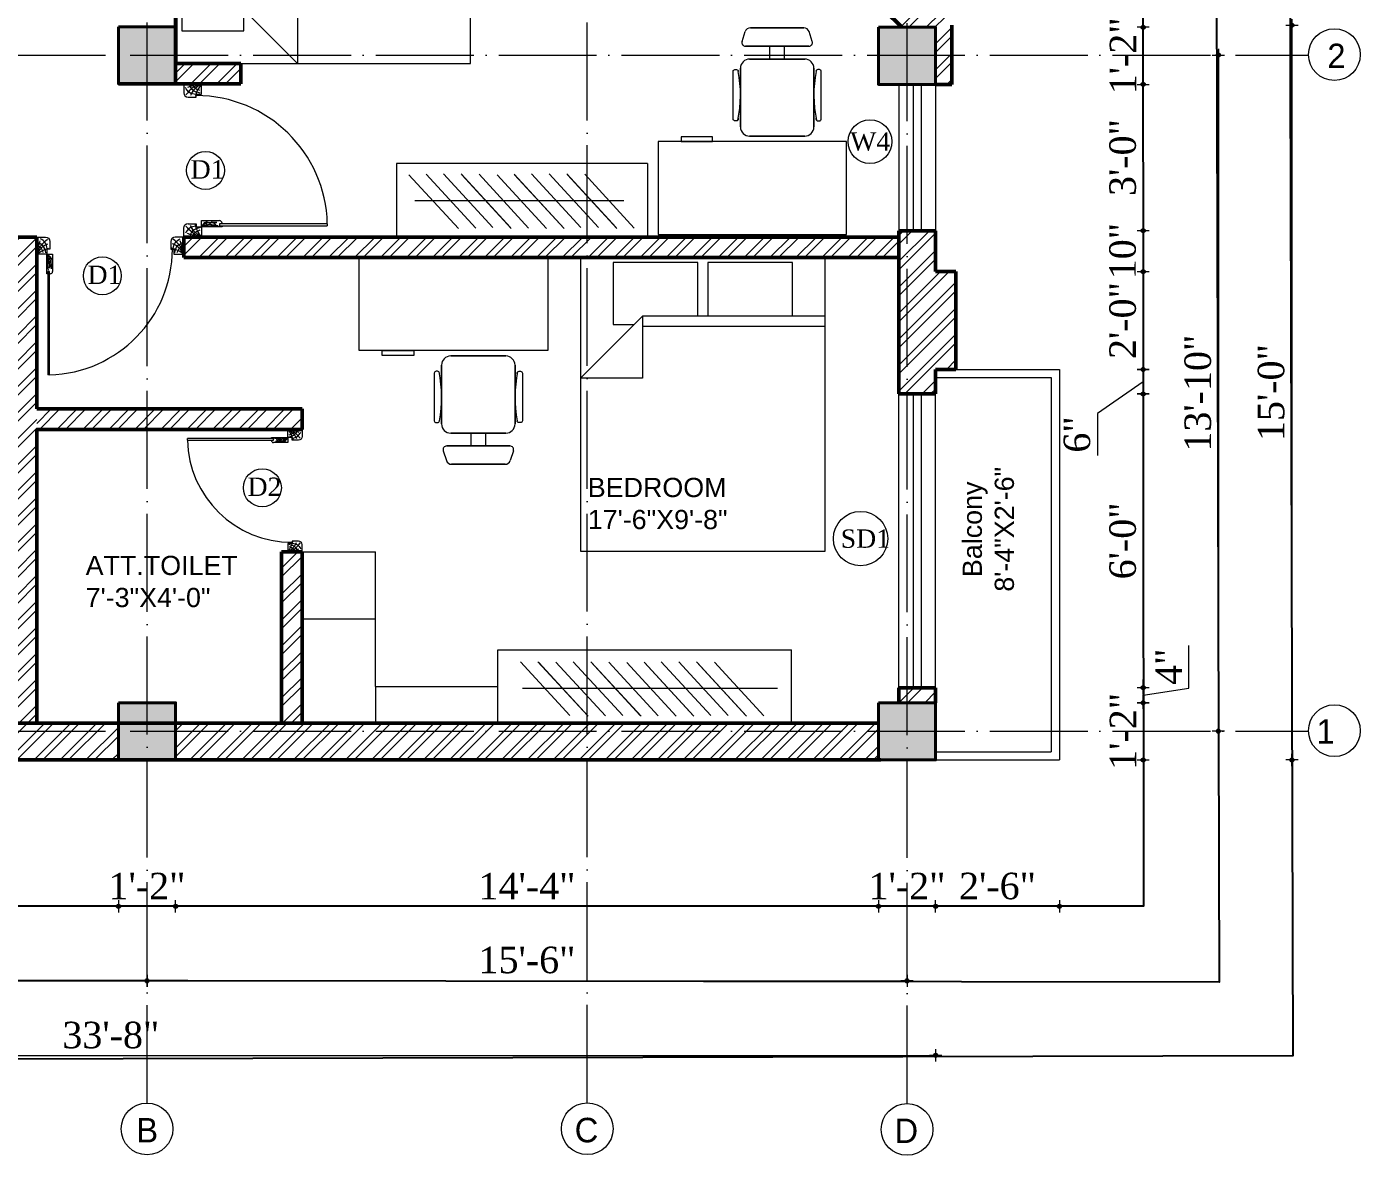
# Model space of a CAD drawing. Header units: inches. Extents: x 5914 to 162157, y -20538 to 282354.
# Drawn here: x 155428.9 to 155755.8, y -18993.3 to -18716.6 of the extents above; entities that cross this region are included whole.
import ezdxf

# ---------------------------------------------------------------- set-up
doc = ezdxf.new("R2010")
doc.units = ezdxf.units.IN
doc.header["$MEASUREMENT"] = 0
doc.header["$PDMODE"] = 99
doc.linetypes.add('ACAD_ISO04W100', pattern=[30, 24, -3, 0, -3])
for name, color, linetype, lineweight in [('.09', 24, 'Continuous', 9), ('.1', 168, 'Continuous', 13), ('CENTER  LINE RA', 10, 'ACAD_ISO04W100', 20), ('CONC. OUTLINE RA', 150, 'Continuous', 40), ('DOOR-WIN RA', 3, 'Continuous', 20), ('ELE2 RA', 130, 'Continuous', 20), ('Furniture', 22, 'Continuous', 13), ('Hatch', 254, 'Continuous', 9), ('HATCH RA', 8, 'Continuous', 5), ('Text', 7, 'Continuous', 18), ('TEXTLAYER', 7, 'Continuous', 18), ('WALL RA', 42, 'Continuous', 50)]:
    doc.layers.add(name, color=color, linetype=linetype, lineweight=lineweight)
doc.layers.add('lettring', color=7, linetype='Continuous')
doc.layers.add('WINDOW+dOOR', color=5, linetype='Continuous')
doc.styles.add('DIM', font='dutch.ttf')
doc.styles.get("Standard").update_dxf_attribs({"font": 'arial.ttf'})
doc.styles.add('titles', font='GOTHICB.TTF')
doc.dimstyles.new('Copy of DIM 8', dxfattribs={"dimtxt": 6.5, "dimasz": 1, "dimexe": 6, "dimexo": 18, "dimgap": 1.6875, "dimtad": 1, "dimdec": 0, "dimzin": 3, "dimdsep": 46, "dimlunit": 4, "dimtxsty": 'DIM', "dimblk": 'dot 2', "dimcen": 0.09375, "dimse1": 1, "dimse2": 1, "dimclrd": 1, "dimclre": 1, "dimclrt": 256, "dimadec": 0, "dimazin": 0, "dimtfac": 0.75, "dimtdec": 0, "dimtix": 1, "dimtmove": 1, "dimatfit": 3, "dimldrblk": 'DOT', "dimfxl": 1, "dimtolj": 1, "dimtzin": 0, "dimlwd": 9, "dimlwe": 9, "dimarcsym": 0})
pattern_1 = [(45, (9477.855, -3872.767), (-3.18198052, 3.18198052), []), (45, (9479.976, -3872.767), (-3.18198052, 3.18198052), [])]
pattern_2 = [(45, (9491.29, -3872.774), (-3.18198052, 3.18198052), []), (45, (9493.4114, -3872.774), (-3.18198052, 3.18198052), [])]

# ---------------------------------------------------------------- blocks, each defined once
blk = doc.blocks.new('30 inch door')
at = {"layer": '.09'}
blk.add_arc((10330.01, 24687.1), 25.67, 91.332, 180, dxfattribs=at)
at = {"layer": '.1'}
for p, q in [((10329.41, 24712.76), (10329.41, 24691.67)), ((10329.41, 24712.76), (10329.81, 24712.76)), ((10329.81, 24691.67), (10329.81, 24712.76)), ((10328.81, 24688.15), (10328.81, 24691.67)), ((10329.29, 24692.15), (10329.41, 24692.15)), ((10329.41, 24692.15), (10329.41, 24691.67)), ((10329.41, 24691.67), (10329.81, 24691.67)), ((10329.41, 24691.67), (10329.81, 24691.67)), ((10329.81, 24691.67), (10329.81, 24692.15)), ((10329.81, 24692.15), (10330.01, 24692.15)), ((10330.01, 24692.15), (10330.01, 24688.15)), ((10302.02, 24688.15), (10302.02, 24684.65)), ((10304.03, 24688.15), (10302.02, 24688.15)), ((10304.03, 24688.15), (10304.03, 24688.15)), ((10304.03, 24687.1), (10304.03, 24688.15)), ((10304.65, 24687.1), (10304.03, 24687.1)), ((10304.65, 24685.52), (10304.65, 24687.1)), ((10330.01, 24688.15), (10328.81, 24688.15)), ((10329.4, 24687.1), (10330.01, 24687.1)), ((10329.4, 24685.52), (10329.4, 24687.1)), ((10330.01, 24687.1), (10330.01, 24688.15)), ((10330.01, 24688.15), (10332.02, 24688.15)), ((10332.02, 24688.15), (10332.02, 24684.65)), ((10302.02, 24684.65), (10303.77, 24684.65)), ((10332.02, 24684.65), (10330.27, 24684.65))]:
    blk.add_line(p, q, dxfattribs=at)
for centre, major_axis, start_param, end_param in [((10329.29, 24691.67), (-0.339, 0.339), 5.497787, 7.068583), ((10303.77, 24685.52), (-0.619, -0.619), 0.785398, 2.356194)]:
    blk.add_ellipse(centre, major_axis=major_axis, ratio=1, start_param=start_param, end_param=end_param, dxfattribs=at)
at = {"layer": '.1', "extrusion": (0, 0, -1)}
blk.add_ellipse((10330.27, 24685.52), major_axis=(-0.619, 0.619), ratio=1, start_param=3.926991, end_param=5.497787, dxfattribs=at)
blk.add_line((10330.01, 24688.15), (10330.01, 24688.15))
at = {"layer": 'Hatch', "lineweight": 0}
for points, knots in [([(10330.01, 24688.15), (10329.93, 24688.7), (10329.77, 24689.76), (10329.75, 24690.84), (10329.74, 24691.37)], [0, 0, 0, 0, 41.50394, 80.765622, 80.765622, 80.765622, 80.765622]), ([(10330.01, 24688.15), (10329.8, 24688.26), (10329.35, 24688.51), (10329.11, 24688.97), (10328.99, 24689.22)], [0, 0, 0, 0, 17.459472, 37.737029, 37.737029, 37.737029, 37.737029]), ([(10329.9, 24690.9), (10329.69, 24690.85), (10329.25, 24690.74), (10329.1, 24690.31), (10329.02, 24690.08)], [0, 0, 0, 0, 15.424483, 31.99547, 31.99547, 31.99547, 31.99547]), ([(10329.92, 24690.24), (10329.72, 24690.12), (10329.23, 24689.84), (10329.13, 24689.27), (10329.07, 24688.95)], [0, 0, 0, 0, 17.254821, 40.319618, 40.319618, 40.319618, 40.319618]), ([(10330.01, 24688.15), (10329.7, 24688.44), (10329.1, 24689.01), (10329.14, 24689.82), (10329.09, 24691.13)], [0, 0, 0, 0, 30.296971, 58.529009, 58.529009, 58.529009, 58.529009]), ([(10329.9, 24689.44), (10329.59, 24689.24), (10329.23, 24689.01), (10329.2, 24688.63), (10329.2, 24688.58)], [0, 0, 0, 0, 24.633819, 28.489546, 28.489546, 28.489546, 28.489546]), ([(10330.01, 24688.15), (10329.86, 24688.5), (10329.47, 24689.39), (10329.44, 24690.38), (10329.42, 24690.98)], [0, 0, 0, 0, 28.413311, 72.750806, 72.750806, 72.750806, 72.750806]), ([(10302.02, 24688.15), (10302.05, 24687.95), (10302.17, 24687.01), (10302.48, 24686.12), (10302.72, 24685.42)], [0, 0, 0, 0, 17.459471, 80.67073, 80.67073, 80.67073, 80.67073]), ([(10302.02, 24688.15), (10302.41, 24687.86), (10303.15, 24687.31), (10304.04, 24687.05), (10304.45, 24686.93)], [0, 0, 0, 0, 41.503939, 78.170205, 78.170205, 78.170205, 78.170205]), ([(10302.02, 24688.15), (10302.45, 24687.5), (10303.05, 24686.59), (10304.02, 24686.14), (10304.29, 24686.01)], [0, 0, 0, 0, 64.705486, 90.408952, 90.408952, 90.408952, 90.408952]), ([(10302.02, 24688.15), (10302.13, 24687.79), (10302.35, 24687.1), (10302.97, 24686.1), (10304.18, 24685.07)], [0, 0, 0, 0, 30.296971, 58.529009, 58.529009, 58.529009, 58.529009]), ([(10303.35, 24687.82), (10303.2, 24687.43), (10302.98, 24686.82), (10302.44, 24686.51), (10302.25, 24686.4)], [0, 0, 0, 0, 34.642749, 52.790216, 52.790216, 52.790216, 52.790216]), ([(10303.86, 24687.89), (10303.73, 24687.32), (10303.52, 24686.4), (10302.7, 24686), (10302.39, 24685.85)], [0, 0, 0, 0, 47.051669, 75.417188, 75.417188, 75.417188, 75.417188]), ([(10304.15, 24687.01), (10304.07, 24686.57), (10303.9, 24685.69), (10303.13, 24685.22), (10302.75, 24684.98)], [0, 0, 0, 0, 36.886594, 73.591637, 73.591637, 73.591637, 73.591637]), ([(10332.02, 24688.15), (10331.63, 24687.86), (10330.89, 24687.31), (10330.01, 24687.05), (10329.59, 24686.93)], [0, 0, 0, 0, 41.503939, 78.170205, 78.170205, 78.170205, 78.170205]), ([(10332.02, 24688.15), (10331.59, 24687.5), (10330.99, 24686.59), (10330.03, 24686.14), (10329.75, 24686.01)], [0, 0, 0, 0, 64.705486, 90.408952, 90.408952, 90.408952, 90.408952]), ([(10332.02, 24688.15), (10331.91, 24687.79), (10331.69, 24687.1), (10331.07, 24686.1), (10329.87, 24685.07)], [0, 0, 0, 0, 30.296971, 58.529009, 58.529009, 58.529009, 58.529009]), ([(10329.89, 24687.01), (10329.98, 24686.57), (10330.14, 24685.69), (10330.91, 24685.22), (10331.29, 24684.98)], [0, 0, 0, 0, 36.886594, 73.591637, 73.591637, 73.591637, 73.591637]), ([(10330.18, 24687.89), (10330.31, 24687.32), (10330.52, 24686.4), (10331.35, 24686), (10331.66, 24685.85)], [0, 0, 0, 0, 47.051669, 75.417188, 75.417188, 75.417188, 75.417188]), ([(10330.7, 24687.82), (10330.84, 24687.43), (10331.06, 24686.82), (10331.61, 24686.51), (10331.8, 24686.4)], [0, 0, 0, 0, 34.642749, 52.790216, 52.790216, 52.790216, 52.790216]), ([(10332.02, 24688.15), (10332, 24687.95), (10331.87, 24687.01), (10331.56, 24686.12), (10331.32, 24685.42)], [0, 0, 0, 0, 17.459471, 80.67073, 80.67073, 80.67073, 80.67073])]:
    blk.add_open_spline(points, degree=3, knots=knots, dxfattribs=at)
blk = doc.blocks.new('COLUMN')
at = {"layer": 'CONC. OUTLINE RA', "transparency": 33554687}
h = blk.add_hatch(color=256, dxfattribs=at)
h.dxf.hatch_style = 1
h.paths.add_polyline_path([(148062.93, -13130.45), (148076.93, -13130.45), (148076.93, -13116.45), (148062.93, -13116.45)])
at = {"layer": 'CONC. OUTLINE RA'}
blk.add_lwpolyline([(148062.93, -13116.45), (148076.93, -13116.45), (148076.93, -13130.45), (148062.93, -13130.45)], close=True, dxfattribs=at)
blk = doc.blocks.new('Bed - Queen')
at = {"linetype": 'Continuous'}
for p, q in [((0, -72.00003), (0, 0)), ((0, 0), (59.99999, 0)), ((59.99999, 0), (59.99999, -72.00003)), ((7.99999, -1.2), (28.79998, -1.2)), ((7.99999, -14.4), (7.99999, -1.2)), ((28.79998, -1.2), (28.79998, -14.4)), ((31.19999, -1.2), (51.99999, -1.2)), ((31.19999, -14.4), (31.19999, -1.2)), ((51.99999, -1.2), (51.99999, -16.4)), ((0, -14.4), (44.8, -14.4)), ((59.99999, -29.6), (44.8, -14.4)), ((44.8, -14.4), (44.8, -29.6)), ((44.8, -16.8), (0, -16.8)), ((51.99999, -16.4), (46.79936, -16.4)), ((44.8, -29.6), (59.99999, -29.6)), ((59.99999, -72.00003), (0, -72.00003))]:
    blk.add_line(p, q, dxfattribs=at)
blk = doc.blocks.new('nbc')
at = {"layer": 'CENTER  LINE RA', "linetype": 'ACAD_ISO04W100'}
for p, q in [((157748.23, -18980.32), (157748.23, -18515.46)), ((157856.14, -18980.29), (157856.14, -18515.29)), ((157934.54, -18980.46), (157934.54, -18515.46)), ((157473.24, -18723.5), (158032.97, -18723.5)), ((157473.24, -18889.2), (158032.97, -18889.2)), ((158045.65, -18889.2), (158045.65, -18889.2))]:
    blk.add_line(p, q, dxfattribs=at)
at = {"layer": 'Text'}
for centre in [(158039.31, -18723.37), (158039.31, -18723.37), (158039.31, -18723.37), (158039.31, -18889.07), (158039.31, -18889.07), (158039.31, -18889.07), (157748.23, -18986.67), (157748.23, -18986.67), (157748.23, -18986.67), (157856.14, -18986.64), (157856.14, -18986.64), (157856.14, -18986.64), (157934.54, -18986.81), (157934.54, -18986.81), (157934.54, -18986.81)]:
    blk.add_circle(centre, 6.34, dxfattribs=at)
at = {"layer": 'Text', "char_height": 6, "width": 68.6783, "attachment_point": 3, "rotation": 0.0035, "style": 'titles'}
for s, insert in [('{\\fStylus BT|b0|i0|c0|p34;2}', (158042.03, -18720.69)), ('{\\fStylus BT|b0|i0|c0|p34;1}', (158039.38, -18886.26)), ('{\\fStylus BT|b0|i0|c0|p34;B}', (157750.95, -18983.99)), ('{\\fStylus BT|b0|i0|c0|p34;C}', (157858.86, -18983.96)), ('{\\fStylus BT|b0|i0|c0|p34;D}', (157937.26, -18984.13))]:
    blk.add_mtext(s, dxfattribs=dict(at, insert=insert))
blk = doc.blocks.new('dot1')
at = {"layer": 'Hatch'}
h = blk.add_hatch(color=256, dxfattribs=at)
edge = h.paths.add_edge_path()
edge.add_arc((0, 0), 1, 0, 360)
for p, q in [((3, 0), (-3, 0)), ((0, 3), (0, -3))]:
    blk.add_line(p, q, dxfattribs=at)
blk.add_circle((0, 0), 1, dxfattribs=at)
blk = doc.blocks.new('dot 2')
at = {"layer": 'Hatch', "xscale": 0.5, "yscale": 0.5, "zscale": 0.5}
blk.add_blockref('dot1', (0, 0), dxfattribs=at)
blk = doc.blocks.new('*D721')
at = {"layer": 'Defpoints', "color": 0, "transparency": 16777216}
for p in [(159497.99, -18640.81), (159639.78, -18663.87), (159576.39, -18723.78)]:
    blk.add_point(p, dxfattribs=at)
at = {"layer": 'lettring', "color": 1, "lineweight": 9, "transparency": 16777216}
blk.add_line((159562.06, -18581.63), (159639.1, -18663.15), dxfattribs=at)
for p, rotation in [((159561.38, -18580.9), 133.3803071193786), ((159639.78, -18663.87), 313.3803071193786)]:
    blk.add_blockref('dot 2', p, dxfattribs=dict(at, rotation=rotation))
at = {"layer": 'lettring', "transparency": 16777216, "insert": (159604.22, -18618.95), "char_height": 6.5, "attachment_point": 5, "rotation": 313.3803, "style": 'DIM'}
blk.add_mtext('\\A1;9\'-6"', dxfattribs=at)
blk = doc.blocks.new('_Dot')
at = {"color": 0, "linetype": 'ByBlock', "lineweight": -2}
blk.add_line((-0.5, 0), (-1, 0), dxfattribs=at)
at = {"color": 0, "linetype": 'ByBlock', "const_width": 0.5}
blk.add_lwpolyline([(-0.25, 0, 1), (0.25, 0, 1)], format="xyb", close=True, dxfattribs=at)
blk = doc.blocks.new('*D722')
at = {"layer": 'Defpoints', "color": 0, "transparency": 16777216}
for p in [(159583.39, -18716.78), (159583.39, -18730.78), (159634.28, -18730.78)]:
    blk.add_point(p, dxfattribs=at)
at = {"layer": 'lettring', "color": 1, "lineweight": 9, "transparency": 16777216}
for p, q in [((159634.28, -18715.78), (159634.28, -18714.78)), ((159634.28, -18716.78), (159634.28, -18730.78)), ((159634.28, -18731.78), (159634.28, -18732.78))]:
    blk.add_line(p, q, dxfattribs=at)
for p, rotation in [((159634.28, -18716.78), 270), ((159634.28, -18730.78), 90)]:
    blk.add_blockref('dot 2', p, dxfattribs=dict(at, rotation=rotation))
at = {"layer": 'lettring', "transparency": 16777216, "insert": (159629.32, -18723.78), "char_height": 6.5, "attachment_point": 5, "rotation": 90, "style": 'DIM'}
blk.add_mtext('\\A1;1\'-2"', dxfattribs=at)
blk = doc.blocks.new('*D723')
at = {"layer": 'Defpoints', "color": 0, "transparency": 16777216}
for p in [(159583.39, -18730.78), (159583.39, -18766.65), (159634.28, -18766.65)]:
    blk.add_point(p, dxfattribs=at)
at = {"layer": 'lettring', "color": 1, "lineweight": 9, "transparency": 16777216}
blk.add_line((159634.28, -18731.78), (159634.28, -18765.65), dxfattribs=at)
for p, rotation in [((159634.28, -18730.78), 90), ((159634.28, -18766.65), 270)]:
    blk.add_blockref('dot 2', p, dxfattribs=dict(at, rotation=rotation))
at = {"layer": 'lettring', "transparency": 16777216, "insert": (159629.28, -18748.71), "char_height": 6.5, "attachment_point": 5, "rotation": 90, "style": 'DIM'}
blk.add_mtext('\\A1;3\'-0"', dxfattribs=at)
blk = doc.blocks.new('*D724')
at = {"layer": 'Defpoints', "color": 0, "transparency": 16777216}
for p in [(159583.39, -18766.65), (159583.39, -18776.66), (159634.28, -18776.66)]:
    blk.add_point(p, dxfattribs=at)
at = {"layer": 'lettring', "color": 1, "lineweight": 9, "transparency": 16777216}
for p, q in [((159634.28, -18765.65), (159634.28, -18764.65)), ((159634.28, -18766.65), (159634.28, -18776.66)), ((159634.28, -18777.66), (159634.28, -18778.66))]:
    blk.add_line(p, q, dxfattribs=at)
for p, rotation in [((159634.28, -18766.65), 270), ((159634.28, -18776.66), 90)]:
    blk.add_blockref('dot 2', p, dxfattribs=dict(at, rotation=rotation))
at = {"layer": 'lettring', "transparency": 16777216, "insert": (159629.26, -18771.65), "char_height": 6.5, "attachment_point": 5, "rotation": 90, "style": 'DIM'}
blk.add_mtext('\\A1;10"', dxfattribs=at)
blk = doc.blocks.new('*D725')
at = {"layer": 'Defpoints', "color": 0, "transparency": 16777216}
for p in [(159583.39, -18776.66), (159588.39, -18800.66), (159634.28, -18800.66)]:
    blk.add_point(p, dxfattribs=at)
at = {"layer": 'lettring', "color": 1, "lineweight": 9, "transparency": 16777216}
blk.add_line((159634.28, -18777.66), (159634.28, -18799.66), dxfattribs=at)
for p, rotation in [((159634.28, -18776.66), 90), ((159634.28, -18800.66), 270)]:
    blk.add_blockref('dot 2', p, dxfattribs=dict(at, rotation=rotation))
at = {"layer": 'lettring', "transparency": 16777216, "insert": (159629.28, -18788.66), "char_height": 6.5, "attachment_point": 5, "rotation": 90, "style": 'DIM'}
blk.add_mtext('\\A1;2\'-0"', dxfattribs=at)
blk = doc.blocks.new('*D726')
at = {"layer": 'Defpoints', "color": 0, "transparency": 16777216}
for p in [(159588.39, -18800.66), (159583.39, -18806.66), (159634.28, -18806.66)]:
    blk.add_point(p, dxfattribs=at)
at = {"layer": 'lettring', "color": 1, "lineweight": 9, "transparency": 16777216}
for p, q in [((159634.28, -18803.66), (159623.08, -18811.42)), ((159634.28, -18801.66), (159634.28, -18805.66)), ((159623.08, -18811.42), (159623.08, -18821.75))]:
    blk.add_line(p, q, dxfattribs=at)
for p, rotation in [((159634.28, -18800.66), 90), ((159634.28, -18806.66), 270)]:
    blk.add_blockref('dot 2', p, dxfattribs=dict(at, rotation=rotation))
at = {"layer": 'lettring', "transparency": 16777216, "insert": (159618.07, -18816.59), "char_height": 6.5, "attachment_point": 5, "rotation": 90, "style": 'DIM'}
blk.add_mtext('\\A1;6"', dxfattribs=at)
blk = doc.blocks.new('*D727')
at = {"layer": 'Defpoints', "color": 0, "transparency": 16777216}
for p in [(159583.39, -18806.66), (159583.39, -18878.66), (159634.28, -18878.66)]:
    blk.add_point(p, dxfattribs=at)
at = {"layer": 'lettring', "color": 1, "lineweight": 9, "transparency": 16777216}
blk.add_line((159634.28, -18807.66), (159634.28, -18877.66), dxfattribs=at)
for p, rotation in [((159634.28, -18806.66), 90), ((159634.28, -18878.66), 270)]:
    blk.add_blockref('dot 2', p, dxfattribs=dict(at, rotation=rotation))
at = {"layer": 'lettring', "transparency": 16777216, "insert": (159629.28, -18842.66), "char_height": 6.5, "attachment_point": 5, "rotation": 90, "style": 'DIM'}
blk.add_mtext('\\A1;6\'-0"', dxfattribs=at)
blk = doc.blocks.new('*D728')
at = {"layer": 'Defpoints', "color": 0, "transparency": 16777216}
for p in [(159583.39, -18878.66), (159583.39, -18882.35), (159634.28, -18882.35)]:
    blk.add_point(p, dxfattribs=at)
at = {"layer": 'lettring', "color": 1, "lineweight": 9, "transparency": 16777216}
for p, q in [((159645.45, -18878.74), (159645.45, -18868.28)), ((159634.28, -18877.66), (159634.28, -18876.66)), ((159634.28, -18878.66), (159634.28, -18882.35)), ((159634.28, -18878.66), (159634.28, -18882.35)), ((159634.28, -18880.5), (159645.45, -18878.74)), ((159634.28, -18883.35), (159634.28, -18884.35))]:
    blk.add_line(p, q, dxfattribs=at)
for p, rotation in [((159634.28, -18878.66), 270), ((159634.28, -18882.35), 90)]:
    blk.add_blockref('dot 2', p, dxfattribs=dict(at, rotation=rotation))
at = {"layer": 'lettring', "transparency": 16777216, "insert": (159640.51, -18873.51), "char_height": 6.5, "attachment_point": 5, "rotation": 90, "style": 'DIM'}
blk.add_mtext('\\A1;4"', dxfattribs=at)
blk = doc.blocks.new('*D729')
at = {"layer": 'Defpoints', "color": 0, "transparency": 16777216}
for p in [(159583.39, -18882.35), (159583.39, -18896.35), (159634.28, -18896.35)]:
    blk.add_point(p, dxfattribs=at)
at = {"layer": 'lettring', "color": 1, "lineweight": 9, "transparency": 16777216}
for p, q in [((159634.28, -18881.35), (159634.28, -18880.35)), ((159634.28, -18882.35), (159634.28, -18896.35)), ((159634.28, -18897.35), (159634.28, -18898.35))]:
    blk.add_line(p, q, dxfattribs=at)
for p, rotation in [((159634.28, -18882.35), 270), ((159634.28, -18896.35), 90)]:
    blk.add_blockref('dot 2', p, dxfattribs=dict(at, rotation=rotation))
at = {"layer": 'lettring', "transparency": 16777216, "insert": (159629.32, -18889.35), "char_height": 6.5, "attachment_point": 5, "rotation": 90, "style": 'DIM'}
blk.add_mtext('\\A1;1\'-2"', dxfattribs=at)
blk = doc.blocks.new('*D866')
at = {"layer": 'Defpoints', "color": 0, "transparency": 16777216}
for p in [(159576.39, -18723.6), (159576.39, -18889.31), (159652.72, -18889.31)]:
    blk.add_point(p, dxfattribs=at)
at = {"layer": 'lettring', "color": 1, "lineweight": 9, "transparency": 16777216}
blk.add_line((159652.72, -18724.6), (159652.72, -18888.31), dxfattribs=at)
for p, rotation in [((159652.72, -18723.6), 90), ((159652.72, -18889.31), 270)]:
    blk.add_blockref('dot 2', p, dxfattribs=dict(at, rotation=rotation))
at = {"layer": 'lettring', "transparency": 16777216, "insert": (159647.69, -18806.46), "char_height": 6.5, "attachment_point": 5, "rotation": 90, "style": 'DIM'}
blk.add_mtext('\\A1;13\'-10"', dxfattribs=at)
blk = doc.blocks.new('*D730')
at = {"layer": 'Defpoints', "color": 0, "transparency": 16777216}
for p in [(159587.39, -18716.28), (159587.39, -18896.35), (159670.73, -18896.35)]:
    blk.add_point(p, dxfattribs=at)
at = {"layer": 'lettring', "color": 1, "lineweight": 9, "transparency": 16777216}
blk.add_line((159670.73, -18717.28), (159670.73, -18895.35), dxfattribs=at)
for p, rotation in [((159670.73, -18716.28), 90), ((159670.73, -18896.35), 270)]:
    blk.add_blockref('dot 2', p, dxfattribs=dict(at, rotation=rotation))
at = {"layer": 'lettring', "transparency": 16777216, "insert": (159665.66, -18806.32), "char_height": 6.5, "attachment_point": 5, "rotation": 90, "style": 'DIM'}
blk.add_mtext('\\A1;15\'-0"', dxfattribs=at)
blk = doc.blocks.new('*D732')
at = {"layer": 'Defpoints', "color": 0, "transparency": 16777216}
for p in [(159193.04, -18896.34), (159383.08, -18896.34), (159383.08, -18932.23)]:
    blk.add_point(p, dxfattribs=at)
at = {"layer": 'lettring', "color": 1, "lineweight": 9, "transparency": 16777216}
blk.add_line((159194.04, -18932.23), (159382.08, -18932.23), dxfattribs=at)
at = {"layer": 'lettring', "color": 1, "lineweight": 9, "transparency": 16777216, "rotation": 180}
blk.add_blockref('dot 2', (159193.04, -18932.23), dxfattribs=at)
at = {"layer": 'lettring', "color": 1, "lineweight": 9, "transparency": 16777216}
blk.add_blockref('dot 2', (159383.08, -18932.23), dxfattribs=at)
at = {"layer": 'lettring', "transparency": 16777216, "insert": (159288.06, -18927.15), "char_height": 6.5, "attachment_point": 5, "style": 'DIM'}
blk.add_mtext('\\A1;15\'-10"', dxfattribs=at)
blk = doc.blocks.new('*D733')
at = {"layer": 'Defpoints', "color": 0, "transparency": 16777216}
for p in [(159383.08, -18896.34), (159397.08, -18896.34), (159397.08, -18932.23)]:
    blk.add_point(p, dxfattribs=at)
at = {"layer": 'lettring', "color": 1, "lineweight": 9, "transparency": 16777216}
for p, q in [((159382.08, -18932.23), (159381.08, -18932.23)), ((159383.08, -18932.23), (159397.08, -18932.23)), ((159398.08, -18932.23), (159399.08, -18932.23))]:
    blk.add_line(p, q, dxfattribs=at)
blk.add_blockref('dot 2', (159383.08, -18932.23), dxfattribs=at)
at = {"layer": 'lettring', "color": 1, "lineweight": 9, "transparency": 16777216, "rotation": 180}
blk.add_blockref('dot 2', (159397.08, -18932.23), dxfattribs=at)
at = {"layer": 'lettring', "transparency": 16777216, "insert": (159390.08, -18927.26), "char_height": 6.5, "attachment_point": 5, "style": 'DIM'}
blk.add_mtext('\\A1;1\'-2"', dxfattribs=at)
blk = doc.blocks.new('*D735')
at = {"layer": 'Defpoints', "color": 0, "transparency": 16777216}
for p in [(159569.39, -18896.35), (159583.39, -18896.35), (159583.39, -18932.23)]:
    blk.add_point(p, dxfattribs=at)
at = {"layer": 'lettring', "color": 1, "lineweight": 9, "transparency": 16777216}
for p, q in [((159568.39, -18932.23), (159567.39, -18932.23)), ((159569.39, -18932.23), (159583.39, -18932.23)), ((159584.39, -18932.23), (159585.39, -18932.23))]:
    blk.add_line(p, q, dxfattribs=at)
blk.add_blockref('dot 2', (159569.39, -18932.23), dxfattribs=at)
at = {"layer": 'lettring', "color": 1, "lineweight": 9, "transparency": 16777216, "rotation": 180}
blk.add_blockref('dot 2', (159583.39, -18932.23), dxfattribs=at)
at = {"layer": 'lettring', "transparency": 16777216, "insert": (159576.39, -18927.26), "char_height": 6.5, "attachment_point": 5, "style": 'DIM'}
blk.add_mtext('\\A1;1\'-2"', dxfattribs=at)
blk = doc.blocks.new('*D737')
at = {"layer": 'Defpoints', "color": 0, "transparency": 16777216}
for p in [(159186.04, -18889.34), (159390.08, -18889.34), (159390.08, -18950.49)]:
    blk.add_point(p, dxfattribs=at)
at = {"layer": 'lettring', "color": 1, "lineweight": 9, "transparency": 16777216}
blk.add_line((159187.04, -18950.49), (159389.08, -18950.49), dxfattribs=at)
at = {"layer": 'lettring', "color": 1, "lineweight": 9, "transparency": 16777216, "rotation": 180}
blk.add_blockref('dot 2', (159186.04, -18950.49), dxfattribs=at)
at = {"layer": 'lettring', "color": 1, "lineweight": 9, "transparency": 16777216}
blk.add_blockref('dot 2', (159390.08, -18950.49), dxfattribs=at)
at = {"layer": 'lettring', "transparency": 16777216, "insert": (159288.06, -18945.47), "char_height": 6.5, "attachment_point": 5, "style": 'DIM'}
blk.add_mtext('\\A1;17\'-0"', dxfattribs=at)
blk = doc.blocks.new('*D738')
at = {"layer": 'Defpoints', "color": 0, "transparency": 16777216}
for p in [(159390.08, -18889.34), (159576.39, -18889.31), (159576.39, -18950.49)]:
    blk.add_point(p, dxfattribs=at)
at = {"layer": 'lettring', "color": 1, "lineweight": 9, "transparency": 16777216}
blk.add_line((159391.08, -18950.49), (159575.39, -18950.49), dxfattribs=at)
at = {"layer": 'lettring', "color": 1, "lineweight": 9, "transparency": 16777216, "rotation": 180}
blk.add_blockref('dot 2', (159390.08, -18950.49), dxfattribs=at)
at = {"layer": 'lettring', "color": 1, "lineweight": 9, "transparency": 16777216}
blk.add_blockref('dot 2', (159576.39, -18950.49), dxfattribs=at)
at = {"layer": 'lettring', "transparency": 16777216, "insert": (159483.23, -18945.42), "char_height": 6.5, "attachment_point": 5, "style": 'DIM'}
blk.add_mtext('\\A1;15\'-6"', dxfattribs=at)
blk = doc.blocks.new('JFL')
at = {"layer": 'HATCH RA'}
h = blk.add_hatch(dxfattribs=at)
h.set_pattern_fill('ANSI32', color=256, scale=12)
h.paths.add_polyline_path([(159573.09, -18702.12), (159566.75, -18708.51), (159575.1, -18716.78), (159583.39, -18716.78), (159583.39, -18730.78), (159583.39, -18730.79), (159587.39, -18730.79), (159587.39, -18716.28)])
h = blk.add_hatch(dxfattribs=at)
h.set_pattern_fill('ANSI32', color=256, scale=12)
h.set_pattern_definition(pattern_1)
h.paths.add_polyline_path([(159413.08, -18730.64), (159413.08, -18725.64), (159397.08, -18725.64), (159397.08, -18730.64)])
h = blk.add_hatch(dxfattribs=at)
h.set_pattern_fill('ANSI32', color=256, scale=12)
h.set_pattern_definition(pattern_1)
edge = h.paths.add_edge_path()
edge.add_line((159363.08, -18772.41), (159363.08, -18772.41))
edge.add_spline(control_points=[(159363.5, -18770.39), (159363.37, -18770.82), (159363.2, -18771.48), (159363.11, -18772.16), (159363.08, -18772.4)], knot_values=[0.078333, 0.078333, 0.078333, 0.078333, 31.733283, 49.114422, 49.114422, 49.114422, 49.114422], degree=3, periodic=0)
edge.add_line((159363.08, -18772.41), (159363.08, -18768.21))
edge.add_line((159363.08, -18768.21), (159358.08, -18768.21))
edge.add_line((159358.08, -18768.21), (159358.08, -18887.34))
edge.add_line((159358.08, -18887.34), (159363.08, -18887.34))
edge.add_line((159363.08, -18887.34), (159363.08, -18772.41))
h = blk.add_hatch(dxfattribs=at)
h.set_pattern_fill('ANSI32', color=256, scale=12)
h.set_pattern_definition(pattern_1)
h.paths.add_polyline_path([(159574.39, -18768.21), (159399.08, -18768.21), (159399.08, -18773.21), (159574.39, -18773.21)])
h = blk.add_hatch(dxfattribs=at)
h.set_pattern_fill('ANSI32', color=256, scale=12)
h.set_pattern_definition(pattern_2)
h.paths.add_polyline_path([(159574.39, -18806.66), (159583.39, -18806.66), (159583.39, -18800.66), (159588.39, -18800.66), (159588.39, -18776.66), (159583.39, -18776.66), (159583.39, -18766.65), (159574.39, -18766.65)])
at = {"layer": 'HATCH RA', "transparency": 33554687}
h = blk.add_hatch(dxfattribs=at)
h.set_pattern_fill('ANSI32', color=256, scale=12)
h.paths.add_polyline_path([(159428.08, -18810.34), (159363.08, -18810.34), (159363.08, -18815.34), (159428.08, -18815.34)])
h = blk.add_hatch(dxfattribs=at)
h.set_pattern_fill('ANSI32', color=256, scale=12)
h.paths.add_polyline_path([(159423.08, -18887.34), (159428.08, -18887.34), (159428.08, -18845.34), (159424.58, -18845.34), (159423.08, -18845.34)])
at = {"layer": 'HATCH RA'}
h = blk.add_hatch(dxfattribs=at)
h.set_pattern_fill('ANSI32', color=256, scale=12)
h.set_pattern_definition(pattern_2)
h.paths.add_polyline_path([(159583.39, -18878.66), (159574.39, -18878.66), (159574.39, -18882.35), (159583.39, -18882.35)])
h = blk.add_hatch(dxfattribs=at)
h.set_pattern_fill('ANSI32', color=256, scale=12)
h.set_pattern_definition(pattern_1)
h.paths.add_polyline_path([(159383.08, -18887.34), (159193.04, -18887.34), (159193.04, -18896.34), (159383.08, -18896.34)])
h = blk.add_hatch(dxfattribs=at)
h.set_pattern_fill('ANSI32', color=256, scale=12)
h.set_pattern_definition(pattern_1)
h.paths.add_polyline_path([(159569.39, -18887.34), (159397.08, -18887.34), (159397.08, -18896.34), (159569.39, -18896.34)])
at = {"layer": 'Defpoints'}
for points in [[(159129.25, -18530.75), (159534.79, -18527.75), (159670.12, -18669.01), (159670.93, -18968.87), (159129.25, -18970.29)], [(159147.25, -18546.57), (159528.82, -18546.97), (159652.14, -18676.39), (159652.88, -18950.85), (159147.25, -18950.13)], [(159165.25, -18564.57), (159520.82, -18564.54), (159634.17, -18688.93), (159634.33, -18932.18), (159165.25, -18932.16)]]:
    blk.add_lwpolyline(points, close=True, dxfattribs=at)
at = {"layer": 'DOOR-WIN RA'}
for p, q in [((159574.39, -18730.78), (159574.39, -18766.65)), ((159577.89, -18730.65), (159577.89, -18766.65)), ((159579.89, -18730.65), (159579.89, -18766.65)), ((159583.39, -18730.78), (159583.39, -18766.65)), ((159574.39, -18878.66), (159574.39, -18806.66)), ((159577.89, -18806.66), (159577.89, -18878.66)), ((159579.89, -18806.66), (159579.89, -18878.66)), ((159583.39, -18878.66), (159583.39, -18806.66))]:
    blk.add_line(p, q, dxfattribs=at)
at = {"layer": 'ELE2 RA'}
for p, q in [((159583.39, -18800.66), (159613.75, -18800.66)), ((159613.75, -18800.66), (159613.75, -18896.35)), ((159583.39, -18802.66), (159611.75, -18802.66)), ((159611.75, -18802.66), (159611.75, -18894.35)), ((159583.39, -18894.35), (159611.75, -18894.35)), ((159583.39, -18896.35), (159613.75, -18896.35)), ((159583.39, -18896.35), (159592.39, -18896.35))]:
    blk.add_line(p, q, dxfattribs=at)
at = {"layer": 'Hatch'}
for p, q in [((159535.94, -18720.24), (159536.72, -18717.85)), ((159535.94, -18720.24), (159536.72, -18717.85)), ((159538, -18716.92), (159551.1, -18716.92)), ((159551.1, -18716.92), (159538, -18716.92)), ((159553.16, -18720.24), (159552.38, -18717.85)), ((159553.16, -18720.24), (159552.38, -18717.85)), ((159536.79, -18721.42), (159552.31, -18721.42)), ((159552.31, -18721.42), (159536.79, -18721.42)), ((159542.75, -18724.57), (159542.75, -18721.42)), ((159542.75, -18724.57), (159542.75, -18721.42)), ((159546.35, -18724.57), (159546.35, -18721.42)), ((159546.35, -18724.57), (159546.35, -18721.42)), ((159537.8, -18724.57), (159551.3, -18724.57)), ((159551.3, -18724.57), (159537.8, -18724.57)), ((159535.55, -18741.22), (159535.55, -18726.82)), ((159535.55, -18726.82), (159535.55, -18741.22)), ((159553.55, -18726.82), (159553.55, -18741.22)), ((159553.55, -18741.22), (159553.55, -18726.82)), ((159551.3, -18743.47), (159537.8, -18743.47)), ((159537.8, -18743.47), (159551.3, -18743.47)), ((159478.04, -18797.35), (159464.54, -18797.35)), ((159464.54, -18797.35), (159478.04, -18797.35)), ((159462.29, -18799.6), (159462.29, -18814)), ((159462.29, -18814), (159462.29, -18799.6)), ((159480.29, -18814), (159480.29, -18799.6)), ((159480.29, -18799.6), (159480.29, -18814)), ((159464.54, -18816.25), (159478.04, -18816.25)), ((159478.04, -18816.25), (159464.54, -18816.25)), ((159469.49, -18816.25), (159469.49, -18819.4)), ((159469.49, -18816.25), (159469.49, -18819.4)), ((159473.09, -18816.25), (159473.09, -18819.4)), ((159473.09, -18816.25), (159473.09, -18819.4)), ((159462.68, -18820.58), (159463.46, -18822.97)), ((159462.68, -18820.58), (159463.46, -18822.97)), ((159463.54, -18819.4), (159479.05, -18819.4)), ((159479.05, -18819.4), (159463.54, -18819.4)), ((159479.91, -18820.58), (159479.13, -18822.97)), ((159479.91, -18820.58), (159479.13, -18822.97)), ((159464.75, -18823.9), (159477.84, -18823.9)), ((159477.84, -18823.9), (159464.75, -18823.9))]:
    blk.add_line(p, q, dxfattribs=at)
for points in [[(159533.76, -18739.27), (159533.76, -18727.59, -0.414214), (159534.21, -18727.14), (159534.58, -18727.14, -0.414214), (159535.03, -18727.59)], [(159555.34, -18739.27), (159555.34, -18727.59, 0.414214), (159554.89, -18727.14), (159554.52, -18727.14, 0.414214), (159554.07, -18727.59)], [(159535.03, -18739.01), (159535.03, -18739.27, -0.414214), (159534.58, -18739.72), (159534.21, -18739.72, -0.414214), (159533.76, -18739.27)], [(159554.07, -18739.01), (159554.07, -18739.27, 0.414214), (159554.52, -18739.72), (159554.89, -18739.72, 0.414214), (159555.34, -18739.27)], [(159461.77, -18801.8), (159461.77, -18801.54, 0.414214), (159461.32, -18801.09), (159460.95, -18801.09, 0.414214), (159460.5, -18801.54)], [(159480.82, -18801.8), (159480.82, -18801.54, -0.414214), (159481.27, -18801.09), (159481.64, -18801.09, -0.414214), (159482.09, -18801.54)], [(159460.5, -18801.54), (159460.5, -18813.22, 0.414214), (159460.95, -18813.67), (159461.32, -18813.67, 0.414214), (159461.77, -18813.22)], [(159482.09, -18801.54), (159482.09, -18813.22, -0.414214), (159481.64, -18813.67), (159481.27, -18813.67, -0.414214), (159480.82, -18813.22)]]:
    blk.add_lwpolyline(points, format="xyb", dxfattribs=at)
for points in [[(159515.35, -18744.81), (159515.35, -18767.61), (159561.56, -18767.61), (159561.56, -18744.81)], [(159520.98, -18743.62), (159520.98, -18744.81), (159528.72, -18744.81), (159528.72, -18743.62)], [(159442.09, -18796.01), (159442.09, -18773.21), (159488.3, -18773.21), (159488.3, -18796.01)], [(159447.73, -18797.19), (159447.73, -18796.01), (159455.46, -18796.01), (159455.46, -18797.19)]]:
    blk.add_lwpolyline(points, close=True, dxfattribs=at)
for centre, radius, start, end in [((159538, -18718.27), 1.35, 90, 161.8667), ((159538, -18718.27), 1.35, 90, 161.8667), ((159551.1, -18718.27), 1.35, 18.1333, 90), ((159551.1, -18718.27), 1.35, 18.1333, 90), ((159536.79, -18720.52), 0.9, 161.8667, 270), ((159536.79, -18720.52), 0.9, 161.8667, 270), ((159552.31, -18720.52), 0.9, 270, 18.1333), ((159552.31, -18720.52), 0.9, 270, 18.1333), ((159537.8, -18726.82), 2.25, 90, 180), ((159537.8, -18726.82), 2.25, 90, 180), ((159551.3, -18726.82), 2.25, 0, 90), ((159551.3, -18726.82), 2.25, 0, 90), ((159504.14, -18733.3), 31.41, 348.508, 10.4769), ((159584.96, -18733.3), 31.41, 169.5231, 191.492), ((159537.8, -18741.22), 2.25, 180, 270), ((159537.8, -18741.22), 2.25, 180, 270), ((159551.3, -18741.22), 2.25, 270, 0), ((159551.3, -18741.22), 2.25, 270, 0), ((159464.54, -18799.6), 2.25, 90, 180), ((159464.54, -18799.6), 2.25, 90, 180), ((159478.04, -18799.6), 2.25, 0, 90), ((159478.04, -18799.6), 2.25, 0, 90), ((159430.88, -18807.51), 31.41, 349.5231, 11.492), ((159511.71, -18807.51), 31.41, 168.508, 190.4769), ((159464.54, -18814), 2.25, 180, 270), ((159464.54, -18814), 2.25, 180, 270), ((159478.04, -18814), 2.25, 270, 0), ((159478.04, -18814), 2.25, 270, 0), ((159463.54, -18820.3), 0.9, 90, 198.1333), ((159463.54, -18820.3), 0.9, 90, 198.1333), ((159479.05, -18820.3), 0.9, 341.8667, 90), ((159479.05, -18820.3), 0.9, 341.8667, 90), ((159464.75, -18822.55), 1.35, 198.1333, 270), ((159464.75, -18822.55), 1.35, 198.1333, 270), ((159477.84, -18822.55), 1.35, 270, 341.8667), ((159477.84, -18822.55), 1.35, 270, 341.8667)]:
    blk.add_arc(centre, radius, start, end, dxfattribs=at)
at = {"layer": 'HATCH RA'}
for p, q in [((159512.8, -18750.21), (159451.22, -18750.21)), ((159451.22, -18750.21), (159451.22, -18768.21)), ((159512.8, -18750.21), (159512.8, -18768.21)), ((159466.42, -18766.09), (159454.3, -18752.93)), ((159470.65, -18765.99), (159458.52, -18752.82)), ((159474.87, -18765.89), (159462.75, -18752.72)), ((159479.19, -18765.89), (159467.06, -18752.72)), ((159479.37, -18766.09), (159467.25, -18752.93)), ((159483.6, -18765.99), (159471.47, -18752.82)), ((159488, -18766.09), (159475.88, -18752.93)), ((159492.23, -18765.99), (159480.1, -18752.82)), ((159492.32, -18766.09), (159480.2, -18752.93)), ((159496.45, -18765.89), (159484.33, -18752.72)), ((159500.77, -18765.89), (159488.64, -18752.72)), ((159505.08, -18765.89), (159492.96, -18752.72)), ((159505.27, -18766.09), (159493.14, -18752.93)), ((159509.49, -18765.99), (159497.37, -18752.82)), ((159455.77, -18759.21), (159506.93, -18759.21)), ((159428.08, -18845.34), (159446.08, -18845.34)), ((159446.08, -18878.34), (159446.08, -18845.34)), ((159446.08, -18861.84), (159428.08, -18861.84)), ((159476.08, -18869.34), (159548.08, -18869.34)), ((159476.08, -18887.34), (159476.08, -18869.34)), ((159548.08, -18887.34), (159548.08, -18869.34)), ((159493.73, -18885.45), (159481.6, -18872.28)), ((159498.04, -18885.45), (159485.92, -18872.28)), ((159498.23, -18885.65), (159486.11, -18872.48)), ((159502.45, -18885.55), (159490.33, -18872.38)), ((159506.68, -18885.45), (159494.55, -18872.28)), ((159510.99, -18885.45), (159498.87, -18872.28)), ((159511.18, -18885.65), (159499.05, -18872.48)), ((159515.4, -18885.55), (159503.28, -18872.38)), ((159519.81, -18885.65), (159507.69, -18872.48)), ((159524.03, -18885.55), (159511.91, -18872.38)), ((159524.13, -18885.65), (159512, -18872.48)), ((159528.26, -18885.45), (159516.13, -18872.28)), ((159532.57, -18885.45), (159520.45, -18872.28)), ((159536.89, -18885.45), (159524.76, -18872.28)), ((159537.07, -18885.65), (159524.95, -18872.48)), ((159541.3, -18885.55), (159529.17, -18872.38)), ((159446.08, -18878.34), (159476.08, -18878.34)), ((159446.08, -18878.34), (159446.08, -18887.34)), ((159482.13, -18878.76), (159544.61, -18878.76))]:
    blk.add_line(p, q, dxfattribs=at)
at = {"layer": 'TEXTLAYER'}
for centre, radius in [((159567.31, -18744.8), 5.36), ((159404.42, -18751.87), 4.65), ((159379.13, -18777.7), 4.65), ((159418.36, -18829.65), 4.65), ((159564.99, -18842.11), 6.66)]:
    blk.add_circle(centre, radius, dxfattribs=at)
at = {"layer": 'WALL RA'}
for p, q in [((159397.08, -18643.84), (159397.08, -18730.64)), ((159575.1, -18716.78), (159566.75, -18708.51)), ((159587.39, -18730.78), (159587.39, -18716.28)), ((159413.08, -18725.64), (159397.08, -18725.64)), ((159413.08, -18730.64), (159413.08, -18725.64)), ((159413.08, -18730.64), (159383.08, -18730.64)), ((159587.39, -18730.79), (159583.39, -18730.79)), ((159363.08, -18768.21), (159358.08, -18768.21)), ((159363.08, -18810.34), (159363.08, -18768.21)), ((159574.39, -18768.21), (159399.08, -18768.21)), ((159399.08, -18773.21), (159399.08, -18768.21)), ((159574.39, -18806.66), (159574.39, -18766.65)), ((159574.39, -18766.65), (159583.39, -18766.65)), ((159583.39, -18776.66), (159583.39, -18766.65)), ((159583.39, -18776.66), (159583.39, -18766.96)), ((159574.39, -18773.21), (159399.08, -18773.21)), ((159583.39, -18776.66), (159588.39, -18776.66)), ((159588.39, -18800.66), (159588.39, -18776.66)), ((159583.39, -18806.66), (159583.39, -18800.66)), ((159583.39, -18800.66), (159588.39, -18800.66)), ((159583.39, -18806.66), (159583.39, -18800.66)), ((159583.39, -18806.66), (159574.39, -18806.66)), ((159363.08, -18810.34), (159428.08, -18810.34)), ((159428.08, -18815.34), (159428.08, -18810.34)), ((159363.08, -18815.34), (159428.08, -18815.34)), ((159363.08, -18887.34), (159363.08, -18815.34)), ((159423.08, -18845.34), (159428.08, -18845.34)), ((159423.08, -18887.34), (159423.08, -18845.34)), ((159428.08, -18887.34), (159428.08, -18845.34)), ((159583.39, -18878.66), (159574.39, -18878.66)), ((159574.39, -18878.66), (159574.39, -18882.35)), ((159583.39, -18882.35), (159583.39, -18878.66)), ((159188.04, -18887.34), (159569.39, -18887.34)), ((159179.04, -18896.34), (159569.96, -18896.34))]:
    blk.add_line(p, q, dxfattribs=at)
blk.add_blockref('nbc', (1641.85, -0.11))
at = {"layer": 'CONC. OUTLINE RA'}
for p in [(11320.15, -5600.19), (11506.46, -5600.33), (11320.15, -5765.89), (11506.46, -5765.9)]:
    blk.add_blockref('COLUMN', p, dxfattribs=at)
at = {"layer": 'Furniture', "ltscale": 5, "xscale": -1, "rotation": 90}
blk.add_blockref('Bed - Queen', (159397.38, -18665.64), dxfattribs=at)
at = {"layer": 'Furniture', "ltscale": 5, "xscale": -1}
blk.add_blockref('Bed - Queen', (159556.33, -18773.21), dxfattribs=at)
at = {"layer": 'WINDOW+dOOR', "extrusion": (0, 0, -1)}
for p, xscale, yscale, zscale, rotation in [((-128486.6, -5829.46), -1.252295407713544, 1.25229540771734, -1.252295407713544, 89.9999965754651), ((-171761.5, 10853.37), -1.200000004184403, 1.200000004188042, -1.200000004184403, 179.9999965754651)]:
    blk.add_blockref('30 inch door', p, dxfattribs=dict(at, xscale=xscale, yscale=yscale, zscale=zscale, rotation=rotation))
at = {"layer": 'WINDOW+dOOR', "extrusion": (0, 0, -1), "xscale": -1, "zscale": -1.00000000348675, "rotation": 270}
blk.add_blockref('30 inch door', (-184112.73, -29147.36), dxfattribs=at)
at = {"char_height": 4.7109, "attachment_point": 1}
for s, insert in [('BEDROOM\\P17\'-6"X9\'-8"', (159498.13, -18827.22)), ('ATT.TOILET\\P7\'-3"X4\'-0"', (159375.04, -18846.33))]:
    blk.add_mtext_dynamic_manual_height_columns(s, width=45.2655, gutter_width=23.55, heights=[0], dxfattribs=dict(at, insert=insert))
at = {"insert": (159590.03, -18862.74), "char_height": 4.7109, "attachment_point": 1, "rotation": 90}
blk.add_mtext_dynamic_manual_height_columns('\\pi11.19613;Balcony\\P\\pi7.62117;8\'-4"X2\'-6"', width=45.2655, gutter_width=23.55, heights=[0], dxfattribs=at)
at = {"layer": 'TEXTLAYER', "char_height": 4.5, "attachment_point": 1}
for s, insert, width in [('{\\fTimes New Roman|b0|i0|c0|p18;W4}', (159562.44, -18742.53), 12.1649), ('{\\fTimes New Roman|b0|i0|c0|p18;D1}', (159400.78, -18749.37), 245.2674), ('{\\fTimes New Roman|b0|i0|c0|p18;D1}', (159375.5, -18775.2), 245.2674), ('{\\fTimes New Roman|b0|i0|c0|p18;D2}', (159414.73, -18827.15), 245.2674), ('{\\fTimes New Roman|b0|i0|c0|p18;SD1}', (159560.13, -18839.86), 245.2674)]:
    blk.add_mtext(s, dxfattribs=dict(at, insert=insert, width=width))
at = {"layer": 'lettring'}
for p1, p2, distance, picture, middle in [((159497.99, -18640.81), (159576.39, -18723.78), 87.22, '*D721', (159604.22, -18618.95)), ((159587.39, -18716.28), (159587.39, -18896.35), 83.34, '*D730', (159665.66, -18806.32))]:
    dim = blk.add_aligned_dim(p1=p1, p2=p2, distance=distance, dimstyle='Copy of DIM 8', dxfattribs=at)
    dim.commit()
    dim.dimension.update_dxf_attribs({"geometry": picture, "text_midpoint": middle})
for base, p1, p2, picture, middle in [((159634.28, -18730.78), (159583.39, -18716.78), (159583.39, -18730.78), '*D722', (159629.32, -18723.78)), ((159652.72, -18889.31), (159576.39, -18723.6), (159576.39, -18889.31), '*D866', (159647.69, -18806.46)), ((159634.28, -18766.65), (159583.39, -18730.78), (159583.39, -18766.65), '*D723', (159629.28, -18748.71)), ((159634.28, -18776.66), (159583.39, -18766.65), (159583.39, -18776.66), '*D724', (159629.26, -18771.65)), ((159634.28, -18800.66), (159583.39, -18776.66), (159588.39, -18800.66), '*D725', (159629.28, -18788.66)), ((159634.28, -18878.66), (159583.39, -18806.66), (159583.39, -18878.66), '*D727', (159629.28, -18842.66)), ((159634.28, -18896.35), (159583.39, -18882.35), (159583.39, -18896.35), '*D729', (159629.32, -18889.35))]:
    dim = blk.add_linear_dim(base=base, p1=p1, p2=p2, angle=90, dimstyle='Copy of DIM 8', dxfattribs=at)
    dim.commit()
    dim.dimension.update_dxf_attribs({"geometry": picture, "text_midpoint": middle})
for base, p1, p2, picture, middle in [((159634.28, -18806.66), (159588.39, -18800.66), (159583.39, -18806.66), '*D726', (159623.08, -18813.11)), ((159634.28, -18882.35), (159583.39, -18878.66), (159583.39, -18882.35), '*D728', (159645.45, -18877.06))]:
    dim = blk.add_linear_dim(base=base, p1=p1, p2=p2, angle=90, dimstyle='Copy of DIM 8', dxfattribs=at)
    dim.commit()
    dim.dimension.update_dxf_attribs({"geometry": picture, "text_midpoint": middle, "dimtype": 128})
for base, p1, p2, picture, middle in [((159390.08, -18950.49), (159186.04, -18889.34), (159390.08, -18889.34), '*D737', (159288.06, -18945.47)), ((159576.39, -18950.49), (159390.08, -18889.34), (159576.39, -18889.31), '*D738', (159483.23, -18945.42)), ((159383.08, -18932.23), (159193.04, -18896.34), (159383.08, -18896.34), '*D732', (159288.06, -18927.15)), ((159397.08, -18932.23), (159383.08, -18896.34), (159397.08, -18896.34), '*D733', (159390.08, -18927.26)), ((159583.39, -18932.23), (159569.39, -18896.35), (159583.39, -18896.35), '*D735', (159576.39, -18927.26))]:
    dim = blk.add_linear_dim(base=base, p1=p1, p2=p2, dimstyle='Copy of DIM 8', dxfattribs=at)
    dim.commit()
    dim.dimension.update_dxf_attribs({"geometry": picture, "text_midpoint": middle})
blk.add_aligned_dim(p1=(159179.04, -18896.34), p2=(159583.39, -18896.35), distance=-72.41, dimstyle='Copy of DIM 8', dxfattribs=at).render()
for base, p1, p2 in [((159569.39, -18932.23), (159397.08, -18896.34), (159569.39, -18896.35)), ((159613.75, -18932.23), (159583.39, -18896.35), (159613.75, -18896.35))]:
    blk.add_linear_dim(base=base, p1=p1, p2=p2, dimstyle='Copy of DIM 8', dxfattribs=at).render()

msp = doc.modelspace()

# ---------------------------------------------------------------- block references
at = {"layer": 'HATCH RA'}
msp.add_blockref('JFL', (-3931.71, 0), dxfattribs=at)

doc.saveas('drawing.dxf')
